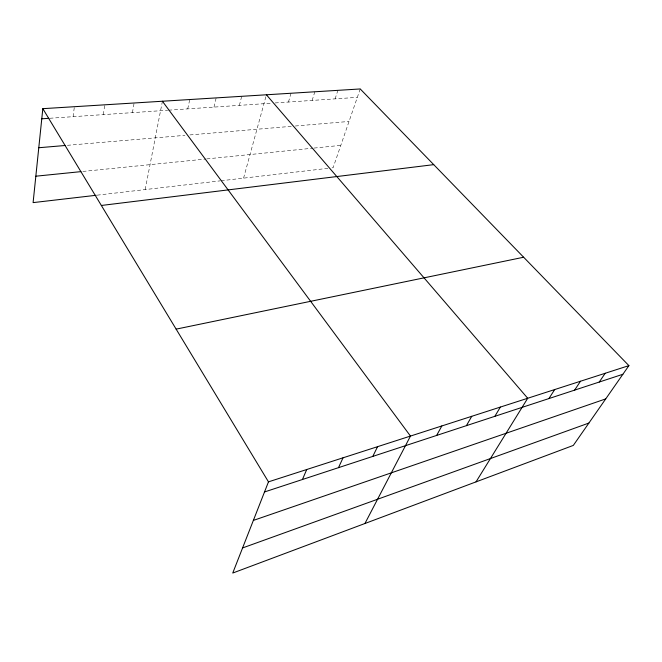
<?xml version="1.0" encoding="UTF-8"?>
<svg xmlns="http://www.w3.org/2000/svg" width="662" height="662" viewBox="0 0 662 662"><rect width="100%" height="100%" fill="white"/><g stroke="black" fill="none" stroke-linecap="round" stroke-linejoin="round"><path stroke-width="0.5" stroke-dasharray="3.31 2.48" d="M73.101 116.677L74.376 106.706M103.297 114.625L104.778 104.819M132.433 112.639L134.113 102.999M145.177 189.58L162.413 101.236M187.735 108.882L189.746 99.54M213.992 107.095L216.16 97.902M239.387 105.374L241.696 96.313M243.566 178.144L266.397 94.782M288.45 102.039L291.015 93.251M312.158 100.425L314.839 91.77M335.104 98.87L337.893 90.338M360.227 88.956L333.102 167.726L331.066 167.966M97.14 195.166L220.115 180.867M221.133 180.751L330.048 168.082M82.891 171.441L205.741 159.021M206.759 158.913L313.068 148.164M314.078 148.065L340.806 145.359M67.416 145.309L184.938 135.354M189.903 134.932L291.247 126.343M295.31 126.003L349.04 121.452M49.857 118.258L167.61 110.248M168.611 110.182L271.097 103.214M275.185 102.941L357.339 97.355"/><path stroke-width="0.99" d="M628.9 365.631L268.474 481.853L232.743 573.044L573.317 445.41L628.9 365.631L360.227 88.956L42.823 108.667L33.1 202.613L96.122 195.29M302.443 479.503L306.713 469.524M338.489 467.662L343.032 457.814M372.789 456.399L377.58 446.676M364.936 523.501L410.473 436.068L162.413 101.236M436.639 435.431L441.835 425.956M466.404 425.658L471.766 416.299M494.853 416.315L500.364 407.08M476.019 481.87L527.713 398.259L266.397 94.782M548.922 398.565L554.682 389.57M574.624 390.125L580.483 381.246M599.251 382.04L605.2 373.277M242.582 547.937L588.89 423.051M253.364 520.423L605.722 398.896M264.519 491.957L622.876 374.278M176.133 329.138L523.642 257.237M101.352 205.468L433.734 164.648M35.831 176.2L80.888 171.64M38.777 147.734L65.373 145.483M41.772 118.804L48.847 118.324M42.823 108.667L268.474 481.853"/></g></svg>
